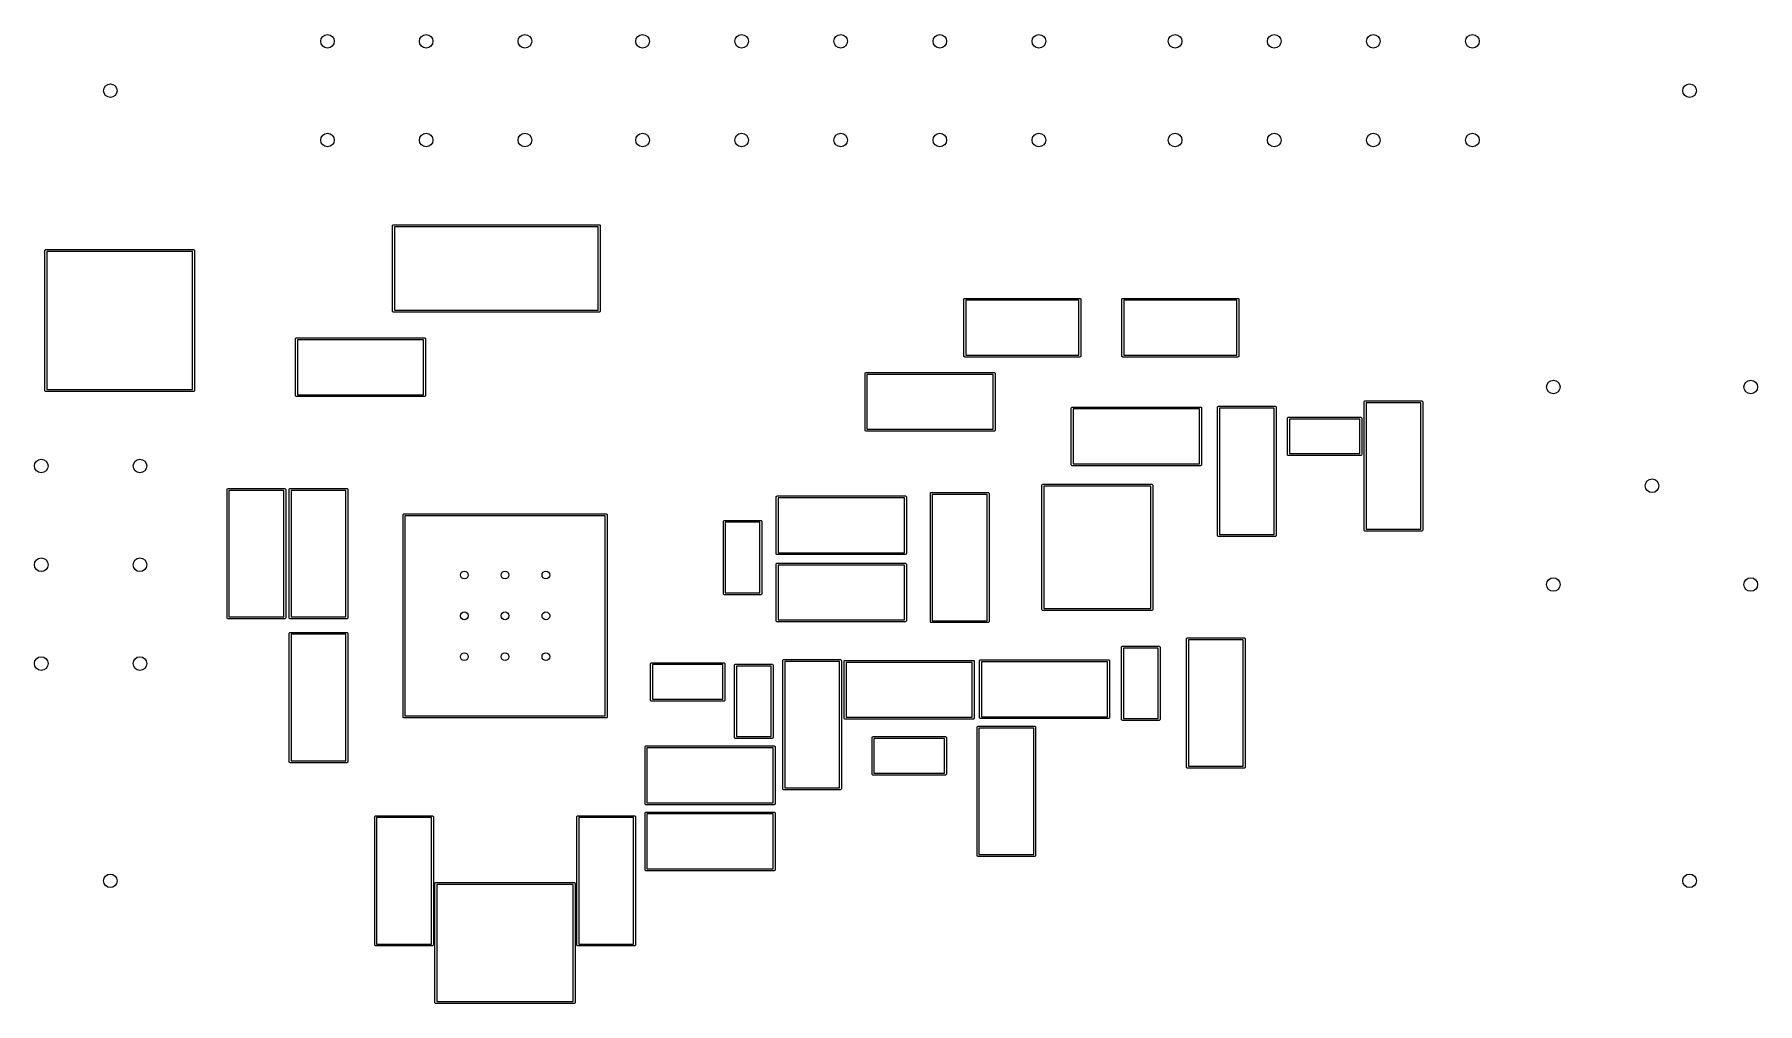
# Model space of a CAD drawing. Extents: x 5.42 to 7.17, y -5.02 to -4.04.
import ezdxf

# ---------------------------------------------------------------- set-up
doc = ezdxf.new("R2010")
doc.units = 0
doc.header["$MEASUREMENT"] = 0
doc.layers.add('BLACK', color=7, linetype='CONTINUOUS')

msp = doc.modelspace()

# ---------------------------------------------------------------- linework, layer by layer
at = {"layer": 'BLACK', "linetype": 'CONTINUOUS'}
for p, q in [((5.7858, -4.2367), (5.7859, -4.2363)), ((5.7858, -4.3233), (5.7858, -4.2367)), ((5.7859, -4.2363), (5.7864, -4.2358)), ((5.7864, -4.2358), (5.7868, -4.2357)), ((5.7868, -4.2357), (5.9954, -4.2357)), ((5.7878, -4.2377), (5.7878, -4.3223)), ((5.9944, -4.2377), (5.7878, -4.2377)), ((5.9944, -4.3223), (5.9944, -4.2377)), ((5.9954, -4.2357), (5.9958, -4.2358)), ((5.9958, -4.2358), (5.9963, -4.2363)), ((5.9963, -4.2363), (5.9964, -4.2367)), ((5.9964, -4.2367), (5.9964, -4.3233)), ((5.4336, -4.2619), (5.4337, -4.2615)), ((5.4336, -4.4036), (5.4336, -4.2619)), ((5.4337, -4.2615), (5.4342, -4.261)), ((5.4342, -4.261), (5.4346, -4.2609)), ((5.4346, -4.2609), (5.5842, -4.2609)), ((5.4356, -4.2629), (5.4356, -4.4026)), ((5.5832, -4.2629), (5.4356, -4.2629)), ((5.5832, -4.4026), (5.5832, -4.2629)), ((5.5842, -4.2609), (5.5845, -4.261)), ((5.5845, -4.261), (5.5851, -4.2615)), ((5.5851, -4.2615), (5.5852, -4.2619)), ((5.5852, -4.2619), (5.5852, -4.4036)), ((6.3647, -4.3113), (6.3648, -4.3109)), ((6.3647, -4.3687), (6.3647, -4.3113)), ((6.3648, -4.3109), (6.3654, -4.3104)), ((6.3654, -4.3104), (6.3657, -4.3103)), ((6.3657, -4.3103), (6.4823, -4.3103)), ((6.4823, -4.3103), (6.4826, -4.3104)), ((6.4826, -4.3104), (6.4832, -4.3109)), ((6.4832, -4.3109), (6.4832, -4.3113)), ((6.4832, -4.3113), (6.4832, -4.3687)), ((6.5247, -4.3113), (6.5248, -4.3109)), ((6.5247, -4.3687), (6.5247, -4.3113)), ((6.5248, -4.3109), (6.5254, -4.3104)), ((6.5254, -4.3104), (6.5257, -4.3103)), ((6.5257, -4.3103), (6.6423, -4.3103)), ((6.6423, -4.3103), (6.6426, -4.3104)), ((6.6426, -4.3104), (6.6432, -4.3109)), ((6.6432, -4.3109), (6.6432, -4.3113)), ((6.6432, -4.3113), (6.6432, -4.3687)), ((5.7859, -4.3237), (5.7858, -4.3233)), ((5.7864, -4.3242), (5.7859, -4.3237)), ((5.7868, -4.3243), (5.7864, -4.3242)), ((5.9954, -4.3243), (5.7868, -4.3243)), ((5.7878, -4.3223), (5.9944, -4.3223)), ((5.9958, -4.3242), (5.9954, -4.3243)), ((5.9963, -4.3237), (5.9958, -4.3242)), ((5.9964, -4.3233), (5.9963, -4.3237)), ((6.3667, -4.3122), (6.3667, -4.3678)), ((6.4813, -4.3122), (6.3667, -4.3122)), ((6.4813, -4.3678), (6.4813, -4.3122)), ((6.5267, -4.3122), (6.5267, -4.3678)), ((6.6413, -4.3122), (6.5267, -4.3122)), ((6.6413, -4.3678), (6.6413, -4.3122)), ((5.6875, -4.3513), (5.6876, -4.3509)), ((5.6875, -4.4087), (5.6875, -4.3513)), ((5.6876, -4.3509), (5.6881, -4.3504)), ((5.6881, -4.3504), (5.6885, -4.3503)), ((5.6885, -4.3503), (5.8184, -4.3503)), ((5.6895, -4.3522), (5.6895, -4.4078)), ((5.8174, -4.3522), (5.6895, -4.3522)), ((5.8174, -4.4078), (5.8174, -4.3522)), ((5.8184, -4.3503), (5.8188, -4.3504)), ((5.8188, -4.3504), (5.8193, -4.3509)), ((5.8193, -4.3509), (5.8194, -4.3513)), ((5.8194, -4.3513), (5.8194, -4.4087)), ((6.3648, -4.3691), (6.3647, -4.3687)), ((6.3654, -4.3696), (6.3648, -4.3691)), ((6.3657, -4.3697), (6.3654, -4.3696)), ((6.4823, -4.3697), (6.3657, -4.3697)), ((6.3667, -4.3678), (6.4813, -4.3678)), ((6.4826, -4.3696), (6.4823, -4.3697)), ((6.4832, -4.3691), (6.4826, -4.3696)), ((6.4832, -4.3687), (6.4832, -4.3691)), ((6.5248, -4.3691), (6.5247, -4.3687)), ((6.5254, -4.3696), (6.5248, -4.3691)), ((6.5257, -4.3697), (6.5254, -4.3696)), ((6.6423, -4.3697), (6.5257, -4.3697)), ((6.5267, -4.3678), (6.6413, -4.3678)), ((6.6426, -4.3696), (6.6423, -4.3697)), ((6.6432, -4.3691), (6.6426, -4.3696)), ((6.6432, -4.3687), (6.6432, -4.3691)), ((6.2646, -4.3863), (6.2647, -4.3859)), ((6.2646, -4.4437), (6.2646, -4.3863)), ((6.2647, -4.3859), (6.2652, -4.3854)), ((6.2652, -4.3854), (6.2656, -4.3853)), ((6.2656, -4.3853), (6.3955, -4.3853)), ((6.2666, -4.3872), (6.2666, -4.4428)), ((6.3945, -4.3872), (6.2666, -4.3872)), ((6.3945, -4.4428), (6.3945, -4.3872)), ((6.3955, -4.3853), (6.3959, -4.3854)), ((6.3959, -4.3854), (6.3964, -4.3859)), ((6.3964, -4.3859), (6.3965, -4.3863)), ((6.3965, -4.3863), (6.3965, -4.4437)), ((5.4337, -4.404), (5.4336, -4.4036)), ((5.4342, -4.4045), (5.4337, -4.404)), ((5.4346, -4.4046), (5.4342, -4.4045)), ((5.5842, -4.4046), (5.4346, -4.4046)), ((5.4356, -4.4026), (5.5832, -4.4026)), ((5.5845, -4.4045), (5.5842, -4.4046)), ((5.5851, -4.404), (5.5845, -4.4045)), ((5.5852, -4.4036), (5.5851, -4.404)), ((5.6876, -4.4091), (5.6875, -4.4087)), ((5.6881, -4.4096), (5.6876, -4.4091)), ((5.6885, -4.4097), (5.6881, -4.4096)), ((5.8184, -4.4097), (5.6885, -4.4097)), ((5.6895, -4.4078), (5.8174, -4.4078)), ((5.8188, -4.4096), (5.8184, -4.4097)), ((5.8193, -4.4091), (5.8188, -4.4096)), ((5.8194, -4.4087), (5.8193, -4.4091)), ((6.7703, -4.415), (6.7704, -4.4147)), ((6.7703, -4.545), (6.7703, -4.415)), ((6.7704, -4.4147), (6.7709, -4.4141)), ((6.7709, -4.4141), (6.7713, -4.4141)), ((6.7713, -4.4141), (6.8287, -4.4141)), ((6.7722, -4.416), (6.7722, -4.544)), ((6.8278, -4.416), (6.7722, -4.416)), ((6.8278, -4.544), (6.8278, -4.416)), ((6.8287, -4.4141), (6.8291, -4.4141)), ((6.8291, -4.4141), (6.8296, -4.4147)), ((6.8296, -4.4147), (6.8297, -4.415)), ((6.8297, -4.415), (6.8297, -4.545)), ((6.4736, -4.4213), (6.4737, -4.4209)), ((6.4736, -4.4787), (6.4736, -4.4213)), ((6.4737, -4.4209), (6.4742, -4.4204)), ((6.4742, -4.4204), (6.4746, -4.4203)), ((6.4746, -4.4203), (6.6045, -4.4203)), ((6.4756, -4.4222), (6.4756, -4.4778)), ((6.6035, -4.4222), (6.4756, -4.4222)), ((6.6035, -4.4778), (6.6035, -4.4222)), ((6.6045, -4.4203), (6.6049, -4.4204)), ((6.6049, -4.4204), (6.6054, -4.4209)), ((6.6054, -4.4209), (6.6055, -4.4213)), ((6.6055, -4.4213), (6.6055, -4.4787)), ((6.6218, -4.4205), (6.6219, -4.4201)), ((6.6218, -4.5504), (6.6218, -4.4205)), ((6.6219, -4.4201), (6.6224, -4.4196)), ((6.6224, -4.4196), (6.6228, -4.4195)), ((6.6228, -4.4195), (6.6803, -4.4195)), ((6.6238, -4.4215), (6.6238, -4.5494)), ((6.6793, -4.4215), (6.6238, -4.4215)), ((6.6793, -4.5494), (6.6793, -4.4215)), ((6.6803, -4.4195), (6.6807, -4.4196)), ((6.6807, -4.4196), (6.6812, -4.4201)), ((6.6812, -4.4201), (6.6813, -4.4205)), ((6.6813, -4.4205), (6.6813, -4.5504)), ((6.6927, -4.4315), (6.6928, -4.4311)), ((6.6927, -4.4685), (6.6927, -4.4315)), ((6.6928, -4.4311), (6.6933, -4.4306)), ((6.6933, -4.4306), (6.6937, -4.4305)), ((6.6937, -4.4305), (6.7669, -4.4305)), ((6.6947, -4.4325), (6.6947, -4.4675)), ((6.7659, -4.4325), (6.6947, -4.4325)), ((6.7659, -4.4675), (6.7659, -4.4325)), ((6.7669, -4.4305), (6.7673, -4.4306)), ((6.7673, -4.4306), (6.7678, -4.4311)), ((6.7678, -4.4311), (6.7679, -4.4315)), ((6.7679, -4.4315), (6.7679, -4.4685)), ((6.2647, -4.4441), (6.2646, -4.4437)), ((6.2652, -4.4446), (6.2647, -4.4441)), ((6.2656, -4.4447), (6.2652, -4.4446)), ((6.3955, -4.4447), (6.2656, -4.4447)), ((6.2666, -4.4428), (6.3945, -4.4428)), ((6.3959, -4.4446), (6.3955, -4.4447)), ((6.3964, -4.4441), (6.3959, -4.4446)), ((6.3965, -4.4437), (6.3964, -4.4441)), ((6.6928, -4.4689), (6.6927, -4.4685)), ((6.6933, -4.4694), (6.6928, -4.4689)), ((6.6947, -4.4675), (6.7659, -4.4675)), ((6.7678, -4.4689), (6.7673, -4.4694)), ((6.7679, -4.4685), (6.7678, -4.4689)), ((6.4737, -4.4791), (6.4736, -4.4787)), ((6.4742, -4.4796), (6.4737, -4.4791)), ((6.4746, -4.4797), (6.4742, -4.4796)), ((6.6045, -4.4797), (6.4746, -4.4797)), ((6.4756, -4.4778), (6.6035, -4.4778)), ((6.6049, -4.4796), (6.6045, -4.4797)), ((6.6054, -4.4791), (6.6049, -4.4796)), ((6.6055, -4.4787), (6.6054, -4.4791)), ((6.6937, -4.4695), (6.6933, -4.4694)), ((6.7669, -4.4695), (6.6937, -4.4695)), ((6.7673, -4.4694), (6.7669, -4.4695)), ((5.6182, -4.5038), (5.6183, -4.5034)), ((5.6182, -4.6337), (5.6182, -4.5038)), ((5.6183, -4.5034), (5.6188, -4.5029)), ((5.6188, -4.5029), (5.6192, -4.5028)), ((5.6192, -4.5028), (5.6767, -4.5028)), ((5.6767, -4.5028), (5.6771, -4.5029)), ((5.6771, -4.5029), (5.6776, -4.5034)), ((5.6776, -4.5034), (5.6777, -4.5038)), ((5.6777, -4.5038), (5.6777, -4.6337)), ((5.6812, -4.5038), (5.6813, -4.5034)), ((5.6812, -4.6337), (5.6812, -4.5038)), ((5.6813, -4.5034), (5.6818, -4.5029)), ((5.6818, -4.5029), (5.6822, -4.5028)), ((5.6822, -4.5028), (5.7397, -4.5028)), ((5.7397, -4.5028), (5.7401, -4.5029)), ((5.7401, -4.5029), (5.7406, -4.5034)), ((5.7406, -4.5034), (5.7407, -4.5038)), ((5.7407, -4.5038), (5.7407, -4.6337)), ((6.4439, -4.4994), (6.444, -4.4991)), ((6.4439, -4.6254), (6.4439, -4.4994)), ((6.444, -4.4991), (6.4445, -4.4985)), ((6.4445, -4.4985), (6.4449, -4.4985)), ((6.4449, -4.4985), (6.5551, -4.4985)), ((6.4459, -4.5004), (6.4459, -4.6244)), ((6.5541, -4.5004), (6.4459, -4.5004)), ((6.5541, -4.6244), (6.5541, -4.5004)), ((6.5551, -4.4985), (6.5555, -4.4985)), ((6.5555, -4.4985), (6.556, -4.4991)), ((6.556, -4.4991), (6.5561, -4.4994)), ((6.5561, -4.4994), (6.5561, -4.6254)), ((5.6202, -4.5048), (5.6202, -4.6327)), ((5.6757, -4.5048), (5.6202, -4.5048)), ((5.6757, -4.6327), (5.6757, -4.5048)), ((5.6832, -4.5048), (5.6832, -4.6327)), ((5.7387, -4.5048), (5.6832, -4.5048)), ((5.7387, -4.6327), (5.7387, -4.5048)), ((6.1746, -4.5113), (6.1747, -4.5109)), ((6.1746, -4.5687), (6.1746, -4.5113)), ((6.1747, -4.5109), (6.1752, -4.5104)), ((6.1752, -4.5104), (6.1756, -4.5103)), ((6.1756, -4.5103), (6.3055, -4.5103)), ((6.1766, -4.5122), (6.1766, -4.5678)), ((6.3045, -4.5122), (6.1766, -4.5122)), ((6.3045, -4.5678), (6.3045, -4.5122)), ((6.3055, -4.5103), (6.3059, -4.5104)), ((6.3059, -4.5104), (6.3064, -4.5109)), ((6.3064, -4.5109), (6.3065, -4.5113)), ((6.3065, -4.5113), (6.3065, -4.5687)), ((6.3308, -4.5077), (6.3309, -4.5073)), ((6.3308, -4.6376), (6.3308, -4.5077)), ((6.3309, -4.5073), (6.3314, -4.5068)), ((6.3314, -4.5068), (6.3318, -4.5067)), ((6.3318, -4.5067), (6.3893, -4.5067)), ((6.3328, -4.5087), (6.3328, -4.6367)), ((6.3883, -4.5087), (6.3328, -4.5087)), ((6.3883, -4.6367), (6.3883, -4.5087)), ((6.3893, -4.5067), (6.3897, -4.5068)), ((6.3897, -4.5068), (6.3902, -4.5073)), ((6.3902, -4.5073), (6.3903, -4.5077)), ((6.3903, -4.5077), (6.3903, -4.6376)), ((5.7966, -4.529), (5.7972, -4.5285)), ((5.7966, -4.5294), (5.7966, -4.529)), ((5.7966, -4.7341), (5.7966, -4.5294)), ((5.7972, -4.5285), (5.7976, -4.5284)), ((5.7976, -4.5284), (6.0023, -4.5284)), ((5.7985, -4.5304), (5.7985, -4.7331)), ((6.0013, -4.5304), (5.7985, -4.5304)), ((6.0013, -4.7331), (6.0013, -4.5304)), ((6.0023, -4.5284), (6.0027, -4.5285)), ((6.0027, -4.5285), (6.0032, -4.529)), ((6.0032, -4.529), (6.0033, -4.5294)), ((6.0033, -4.5294), (6.0033, -4.7341)), ((6.1211, -4.5357), (6.1217, -4.5352)), ((6.1211, -4.5361), (6.1211, -4.5357)), ((6.1211, -4.6093), (6.1211, -4.5361)), ((6.1217, -4.5352), (6.122, -4.5351)), ((6.122, -4.5351), (6.1591, -4.5351)), ((6.123, -4.537), (6.123, -4.6083)), ((6.1581, -4.537), (6.123, -4.537)), ((6.1581, -4.6083), (6.1581, -4.537)), ((6.1591, -4.5351), (6.1594, -4.5352)), ((6.1594, -4.5352), (6.16, -4.5357)), ((6.16, -4.5357), (6.16, -4.5361)), ((6.16, -4.5361), (6.16, -4.6093)), ((6.6219, -4.5508), (6.6218, -4.5504)), ((6.6224, -4.5513), (6.6219, -4.5508)), ((6.6228, -4.5514), (6.6224, -4.5513)), ((6.6803, -4.5514), (6.6228, -4.5514)), ((6.6238, -4.5494), (6.6793, -4.5494)), ((6.6807, -4.5513), (6.6803, -4.5514)), ((6.6812, -4.5508), (6.6807, -4.5513)), ((6.6813, -4.5504), (6.6812, -4.5508)), ((6.7704, -4.5453), (6.7703, -4.545)), ((6.7709, -4.5459), (6.7704, -4.5453)), ((6.7713, -4.5459), (6.7709, -4.5459)), ((6.8287, -4.5459), (6.7713, -4.5459)), ((6.7722, -4.544), (6.8278, -4.544)), ((6.8291, -4.5459), (6.8287, -4.5459)), ((6.8296, -4.5453), (6.8291, -4.5459)), ((6.8297, -4.545), (6.8296, -4.5453)), ((6.1747, -4.5691), (6.1746, -4.5687)), ((6.1752, -4.5696), (6.1747, -4.5691)), ((6.1756, -4.5697), (6.1752, -4.5696)), ((6.3055, -4.5697), (6.1756, -4.5697)), ((6.1766, -4.5678), (6.3045, -4.5678)), ((6.3059, -4.5696), (6.3055, -4.5697)), ((6.3064, -4.5691), (6.3059, -4.5696)), ((6.3065, -4.5687), (6.3064, -4.5691)), ((6.1746, -4.5794), (6.1747, -4.579)), ((6.1746, -4.6369), (6.1746, -4.5794)), ((6.1747, -4.579), (6.1752, -4.5785)), ((6.1752, -4.5785), (6.1756, -4.5784)), ((6.1756, -4.5784), (6.3055, -4.5784)), ((6.1766, -4.5804), (6.1766, -4.6359)), ((6.3045, -4.5804), (6.1766, -4.5804)), ((6.3045, -4.6359), (6.3045, -4.5804)), ((6.3055, -4.5784), (6.3059, -4.5785)), ((6.3059, -4.5785), (6.3064, -4.579)), ((6.3064, -4.579), (6.3065, -4.5794)), ((6.3065, -4.5794), (6.3065, -4.6369)), ((6.123, -4.6083), (6.1581, -4.6083)), ((6.1211, -4.6097), (6.1211, -4.6093)), ((6.1217, -4.6102), (6.1211, -4.6097)), ((6.122, -4.6103), (6.1217, -4.6102)), ((6.1591, -4.6103), (6.122, -4.6103)), ((6.1594, -4.6102), (6.1591, -4.6103)), ((6.16, -4.6097), (6.1594, -4.6102)), ((6.16, -4.6093), (6.16, -4.6097)), ((6.444, -4.6258), (6.4439, -4.6254)), ((6.4445, -4.6263), (6.444, -4.6258)), ((6.4459, -4.6244), (6.5541, -4.6244)), ((6.556, -4.6258), (6.5555, -4.6263)), ((6.5561, -4.6254), (6.556, -4.6258)), ((5.6183, -4.6341), (5.6182, -4.6337)), ((5.6188, -4.6346), (5.6183, -4.6341)), ((5.6192, -4.6347), (5.6188, -4.6346)), ((5.6767, -4.6347), (5.6192, -4.6347)), ((5.6202, -4.6327), (5.6757, -4.6327)), ((5.6771, -4.6346), (5.6767, -4.6347)), ((5.6776, -4.6341), (5.6771, -4.6346)), ((5.6777, -4.6337), (5.6776, -4.6341)), ((5.6813, -4.6341), (5.6812, -4.6337)), ((5.6818, -4.6346), (5.6813, -4.6341)), ((5.6822, -4.6347), (5.6818, -4.6346)), ((5.7397, -4.6347), (5.6822, -4.6347)), ((5.6832, -4.6327), (5.7387, -4.6327)), ((5.7401, -4.6346), (5.7397, -4.6347)), ((5.7406, -4.6341), (5.7401, -4.6346)), ((5.7407, -4.6337), (5.7406, -4.6341)), ((6.1747, -4.6372), (6.1746, -4.6369)), ((6.1752, -4.6378), (6.1747, -4.6372)), ((6.1756, -4.6378), (6.1752, -4.6378)), ((6.3055, -4.6378), (6.1756, -4.6378)), ((6.1766, -4.6359), (6.3045, -4.6359)), ((6.3059, -4.6378), (6.3055, -4.6378)), ((6.3064, -4.6372), (6.3059, -4.6378)), ((6.3065, -4.6369), (6.3064, -4.6372)), ((6.3309, -4.638), (6.3308, -4.6376)), ((6.3314, -4.6385), (6.3309, -4.638)), ((6.3318, -4.6386), (6.3314, -4.6385)), ((6.3893, -4.6386), (6.3318, -4.6386)), ((6.3328, -4.6367), (6.3883, -4.6367)), ((6.3897, -4.6385), (6.3893, -4.6386)), ((6.3902, -4.638), (6.3897, -4.6385)), ((6.3903, -4.6376), (6.3902, -4.638)), ((6.4449, -4.6264), (6.4445, -4.6263)), ((6.5551, -4.6264), (6.4449, -4.6264)), ((6.5555, -4.6263), (6.5551, -4.6264)), ((5.6812, -4.6494), (5.6813, -4.6491)), ((5.6812, -4.7794), (5.6812, -4.6494)), ((5.6813, -4.6491), (5.6818, -4.6485)), ((5.6818, -4.6485), (5.6822, -4.6485)), ((5.6822, -4.6485), (5.7397, -4.6485)), ((5.6832, -4.6504), (5.6832, -4.7784)), ((5.7387, -4.6504), (5.6832, -4.6504)), ((5.7387, -4.7784), (5.7387, -4.6504)), ((5.7397, -4.6485), (5.7401, -4.6485)), ((5.7401, -4.6485), (5.7406, -4.6491)), ((5.7406, -4.6491), (5.7407, -4.6494)), ((5.7407, -4.6494), (5.7407, -4.7794)), ((6.5903, -4.655), (6.5904, -4.6547)), ((6.5903, -4.785), (6.5903, -4.655)), ((6.5904, -4.6547), (6.5909, -4.6541)), ((6.5909, -4.6541), (6.5913, -4.6541)), ((6.5913, -4.6541), (6.6487, -4.6541)), ((6.5922, -4.656), (6.5922, -4.784)), ((6.6478, -4.656), (6.5922, -4.656)), ((6.6478, -4.784), (6.6478, -4.656)), ((6.6487, -4.6541), (6.6491, -4.6541)), ((6.6491, -4.6541), (6.6496, -4.6547)), ((6.6496, -4.6547), (6.6497, -4.655)), ((6.6497, -4.655), (6.6497, -4.785)), ((6.1812, -4.677), (6.1813, -4.6766)), ((6.1812, -4.8069), (6.1812, -4.677)), ((6.1813, -4.6766), (6.1818, -4.6761)), ((6.1818, -4.6761), (6.1822, -4.676)), ((6.1822, -4.676), (6.2397, -4.676)), ((6.1832, -4.678), (6.1832, -4.8059)), ((6.2387, -4.678), (6.1832, -4.678)), ((6.2387, -4.8059), (6.2387, -4.678)), ((6.2397, -4.676), (6.2401, -4.6761)), ((6.2401, -4.6761), (6.2406, -4.6766)), ((6.2406, -4.6766), (6.2407, -4.677)), ((6.2407, -4.677), (6.2407, -4.8069)), ((6.2434, -4.6778), (6.2435, -4.6774)), ((6.2434, -4.7353), (6.2434, -4.6778)), ((6.2435, -4.6774), (6.244, -4.6769)), ((6.244, -4.6769), (6.2444, -4.6768)), ((6.2444, -4.6768), (6.3743, -4.6768)), ((6.3743, -4.6768), (6.3747, -4.6769)), ((6.3747, -4.6769), (6.3752, -4.6774)), ((6.3752, -4.6774), (6.3753, -4.6778)), ((6.3753, -4.6778), (6.3753, -4.7353)), ((6.3805, -4.6773), (6.3806, -4.6769)), ((6.3805, -4.7347), (6.3805, -4.6773)), ((6.3806, -4.6769), (6.3811, -4.6764)), ((6.3811, -4.6764), (6.3815, -4.6763)), ((6.3815, -4.6763), (6.5114, -4.6763)), ((6.3825, -4.6782), (6.3825, -4.7338)), ((6.5104, -4.6782), (6.3825, -4.6782)), ((6.5104, -4.7338), (6.5104, -4.6782)), ((6.5114, -4.6763), (6.5118, -4.6764)), ((6.5118, -4.6764), (6.5123, -4.6769)), ((6.5123, -4.6769), (6.5124, -4.6773)), ((6.5124, -4.6773), (6.5124, -4.7347)), ((6.5245, -4.6634), (6.5246, -4.663)), ((6.5245, -4.7366), (6.5245, -4.6634)), ((6.5246, -4.663), (6.5251, -4.6625)), ((6.5251, -4.6625), (6.5255, -4.6624)), ((6.5255, -4.6624), (6.5625, -4.6624)), ((6.5265, -4.6644), (6.5265, -4.7356)), ((6.5615, -4.6644), (6.5265, -4.6644)), ((6.5615, -4.7356), (6.5615, -4.6644)), ((6.5625, -4.6624), (6.5629, -4.6625)), ((6.5629, -4.6625), (6.5634, -4.663)), ((6.5634, -4.663), (6.5635, -4.6634)), ((6.5635, -4.6634), (6.5635, -4.7366)), ((6.0474, -4.6798), (6.048, -4.6792)), ((6.0474, -4.6802), (6.0474, -4.6798)), ((6.0474, -4.7172), (6.0474, -4.6802)), ((6.048, -4.6792), (6.0483, -4.6792)), ((6.0483, -4.6792), (6.1216, -4.6792)), ((6.0493, -4.6811), (6.0493, -4.7162)), ((6.1206, -4.6811), (6.0493, -4.6811)), ((6.1206, -4.7162), (6.1206, -4.6811)), ((6.1216, -4.6792), (6.122, -4.6792)), ((6.122, -4.6792), (6.1225, -4.6798)), ((6.1225, -4.6798), (6.1226, -4.6802)), ((6.1226, -4.6802), (6.1226, -4.7172)), ((6.1324, -4.6817), (6.1325, -4.6814)), ((6.1324, -4.755), (6.1324, -4.6817)), ((6.1325, -4.6814), (6.133, -4.6808)), ((6.133, -4.6808), (6.1334, -4.6807)), ((6.1334, -4.6807), (6.1704, -4.6807)), ((6.1344, -4.6827), (6.1344, -4.754)), ((6.1694, -4.6827), (6.1344, -4.6827)), ((6.1694, -4.754), (6.1694, -4.6827)), ((6.1704, -4.6807), (6.1708, -4.6808)), ((6.1708, -4.6808), (6.1713, -4.6814)), ((6.1713, -4.6814), (6.1714, -4.6817)), ((6.1714, -4.6817), (6.1714, -4.755)), ((6.2454, -4.6788), (6.2454, -4.7343)), ((6.3733, -4.6788), (6.2454, -4.6788)), ((6.3733, -4.7343), (6.3733, -4.6788)), ((6.0474, -4.7175), (6.0474, -4.7172)), ((6.048, -4.7181), (6.0474, -4.7175)), ((6.0483, -4.7181), (6.048, -4.7181)), ((6.1216, -4.7181), (6.0483, -4.7181)), ((6.0493, -4.7162), (6.1206, -4.7162)), ((6.122, -4.7181), (6.1216, -4.7181)), ((6.1225, -4.7175), (6.122, -4.7181)), ((6.1226, -4.7172), (6.1225, -4.7175)), ((5.7966, -4.7345), (5.7966, -4.7341)), ((5.7972, -4.735), (5.7966, -4.7345)), ((5.7976, -4.7351), (5.7972, -4.735)), ((6.0023, -4.7351), (5.7976, -4.7351)), ((5.7985, -4.7331), (6.0013, -4.7331)), ((6.0027, -4.735), (6.0023, -4.7351)), ((6.0032, -4.7345), (6.0027, -4.735)), ((6.0033, -4.7341), (6.0032, -4.7345)), ((6.2435, -4.7357), (6.2434, -4.7353)), ((6.244, -4.7362), (6.2435, -4.7357)), ((6.2444, -4.7363), (6.244, -4.7362)), ((6.3743, -4.7363), (6.2444, -4.7363)), ((6.2454, -4.7343), (6.3733, -4.7343)), ((6.3747, -4.7362), (6.3743, -4.7363)), ((6.3752, -4.7357), (6.3747, -4.7362)), ((6.3753, -4.7353), (6.3752, -4.7357)), ((6.3781, -4.7441), (6.3787, -4.7436)), ((6.3781, -4.7445), (6.3781, -4.7441)), ((6.3781, -4.8744), (6.3781, -4.7445)), ((6.3787, -4.7436), (6.3791, -4.7435)), ((6.3791, -4.7435), (6.4365, -4.7435)), ((6.38, -4.7455), (6.38, -4.8734)), ((6.4356, -4.7455), (6.38, -4.7455)), ((6.3806, -4.7351), (6.3805, -4.7347)), ((6.3811, -4.7356), (6.3806, -4.7351)), ((6.3815, -4.7357), (6.3811, -4.7356)), ((6.5114, -4.7357), (6.3815, -4.7357)), ((6.3825, -4.7338), (6.5104, -4.7338)), ((6.4356, -4.8734), (6.4356, -4.7455)), ((6.4365, -4.7435), (6.4369, -4.7436)), ((6.4369, -4.7436), (6.4374, -4.7441)), ((6.4374, -4.7441), (6.4375, -4.7445)), ((6.4375, -4.7445), (6.4375, -4.8744)), ((6.5118, -4.7356), (6.5114, -4.7357)), ((6.5123, -4.7351), (6.5118, -4.7356)), ((6.5124, -4.7347), (6.5123, -4.7351)), ((6.5246, -4.737), (6.5245, -4.7366)), ((6.5251, -4.7375), (6.5246, -4.737)), ((6.5255, -4.7376), (6.5251, -4.7375)), ((6.5625, -4.7376), (6.5255, -4.7376)), ((6.5265, -4.7356), (6.5615, -4.7356)), ((6.5629, -4.7375), (6.5625, -4.7376)), ((6.5634, -4.737), (6.5629, -4.7375)), ((6.5635, -4.7366), (6.5634, -4.737)), ((6.0417, -4.764), (6.0423, -4.7635)), ((6.0417, -4.7644), (6.0417, -4.764)), ((6.0417, -4.8219), (6.0417, -4.7644)), ((6.0423, -4.7635), (6.0426, -4.7634)), ((6.0426, -4.7634), (6.1726, -4.7634)), ((6.0436, -4.7654), (6.0436, -4.8209)), ((6.1716, -4.7654), (6.0436, -4.7654)), ((6.1325, -4.7553), (6.1324, -4.755)), ((6.133, -4.7559), (6.1325, -4.7553)), ((6.1334, -4.7559), (6.133, -4.7559)), ((6.1704, -4.7559), (6.1334, -4.7559)), ((6.1344, -4.754), (6.1694, -4.754)), ((6.1708, -4.7559), (6.1704, -4.7559)), ((6.1713, -4.7553), (6.1708, -4.7559)), ((6.1714, -4.755), (6.1713, -4.7553)), ((6.1716, -4.8209), (6.1716, -4.7654)), ((6.1726, -4.7634), (6.1729, -4.7635)), ((6.1729, -4.7635), (6.1735, -4.764)), ((6.1735, -4.764), (6.1735, -4.7644)), ((6.1735, -4.7644), (6.1735, -4.8219)), ((6.2718, -4.7546), (6.2724, -4.7541)), ((6.2718, -4.755), (6.2718, -4.7546)), ((6.2718, -4.792), (6.2718, -4.755)), ((6.2724, -4.7541), (6.2728, -4.754)), ((6.2728, -4.754), (6.346, -4.754)), ((6.2737, -4.7559), (6.2737, -4.791)), ((6.345, -4.7559), (6.2737, -4.7559)), ((6.345, -4.791), (6.345, -4.7559)), ((6.346, -4.754), (6.3464, -4.7541)), ((6.3464, -4.7541), (6.3469, -4.7546)), ((6.3469, -4.7546), (6.347, -4.755)), ((6.347, -4.755), (6.347, -4.792)), ((5.6813, -4.7797), (5.6812, -4.7794)), ((5.6818, -4.7803), (5.6813, -4.7797)), ((5.6822, -4.7804), (5.6818, -4.7803)), ((5.7397, -4.7804), (5.6822, -4.7804)), ((5.6832, -4.7784), (5.7387, -4.7784)), ((5.7401, -4.7803), (5.7397, -4.7804)), ((5.7406, -4.7797), (5.7401, -4.7803)), ((5.7407, -4.7794), (5.7406, -4.7797)), ((6.2718, -4.7923), (6.2718, -4.792)), ((6.2724, -4.7929), (6.2718, -4.7923)), ((6.2728, -4.793), (6.2724, -4.7929)), ((6.346, -4.793), (6.2728, -4.793)), ((6.2737, -4.791), (6.345, -4.791)), ((6.3464, -4.7929), (6.346, -4.793)), ((6.3469, -4.7923), (6.3464, -4.7929)), ((6.347, -4.792), (6.3469, -4.7923)), ((6.5904, -4.7853), (6.5903, -4.785)), ((6.5909, -4.7859), (6.5904, -4.7853)), ((6.5913, -4.7859), (6.5909, -4.7859)), ((6.6487, -4.7859), (6.5913, -4.7859)), ((6.5922, -4.784), (6.6478, -4.784)), ((6.6491, -4.7859), (6.6487, -4.7859)), ((6.6496, -4.7853), (6.6491, -4.7859)), ((6.6497, -4.785), (6.6496, -4.7853)), ((6.1813, -4.8073), (6.1812, -4.8069)), ((6.1818, -4.8078), (6.1813, -4.8073)), ((6.1822, -4.8079), (6.1818, -4.8078)), ((6.2397, -4.8079), (6.1822, -4.8079)), ((6.1832, -4.8059), (6.2387, -4.8059)), ((6.2401, -4.8078), (6.2397, -4.8079)), ((6.2406, -4.8073), (6.2401, -4.8078)), ((6.2407, -4.8069), (6.2406, -4.8073)), ((5.7678, -4.835), (5.7679, -4.8347)), ((5.7678, -4.965), (5.7678, -4.835)), ((5.7679, -4.8347), (5.7684, -4.8341)), ((5.7684, -4.8341), (5.7688, -4.8341)), ((5.7688, -4.8341), (5.8263, -4.8341)), ((5.8263, -4.8341), (5.8267, -4.8341)), ((5.8267, -4.8341), (5.8272, -4.8347)), ((5.8272, -4.8347), (5.8273, -4.835)), ((5.8273, -4.835), (5.8273, -4.965)), ((5.9726, -4.8347), (5.9732, -4.8341)), ((5.9726, -4.835), (5.9726, -4.8347)), ((5.9726, -4.965), (5.9726, -4.835)), ((5.9732, -4.8341), (5.9735, -4.8341)), ((5.9735, -4.8341), (6.031, -4.8341)), ((6.031, -4.8341), (6.0314, -4.8341)), ((6.0314, -4.8341), (6.0319, -4.8347)), ((6.0319, -4.8347), (6.032, -4.835)), ((6.032, -4.835), (6.032, -4.965)), ((6.0417, -4.8223), (6.0417, -4.8219)), ((6.0423, -4.8228), (6.0417, -4.8223)), ((6.0417, -4.831), (6.0423, -4.8304)), ((6.0417, -4.8313), (6.0417, -4.831)), ((6.0417, -4.8888), (6.0417, -4.8313)), ((6.0426, -4.8229), (6.0423, -4.8228)), ((6.0423, -4.8304), (6.0426, -4.8304)), ((6.1726, -4.8229), (6.0426, -4.8229)), ((6.0426, -4.8304), (6.1726, -4.8304)), ((6.0436, -4.8209), (6.1716, -4.8209)), ((6.0436, -4.8323), (6.0436, -4.8878)), ((6.1716, -4.8323), (6.0436, -4.8323)), ((6.1716, -4.8878), (6.1716, -4.8323)), ((6.1729, -4.8228), (6.1726, -4.8229)), ((6.1726, -4.8304), (6.1729, -4.8304)), ((6.1735, -4.8223), (6.1729, -4.8228)), ((6.1729, -4.8304), (6.1735, -4.831)), ((6.1735, -4.8219), (6.1735, -4.8223)), ((6.1735, -4.831), (6.1735, -4.8313)), ((6.1735, -4.8313), (6.1735, -4.8888)), ((5.7698, -4.836), (5.7698, -4.964)), ((5.8253, -4.836), (5.7698, -4.836)), ((5.8253, -4.964), (5.8253, -4.836)), ((5.9745, -4.836), (5.9745, -4.964)), ((6.03, -4.836), (5.9745, -4.836)), ((6.03, -4.964), (6.03, -4.836)), ((6.0436, -4.8878), (6.1716, -4.8878)), ((6.3781, -4.8748), (6.3781, -4.8744)), ((6.3787, -4.8753), (6.3781, -4.8748)), ((6.3791, -4.8754), (6.3787, -4.8753)), ((6.4365, -4.8754), (6.3791, -4.8754)), ((6.38, -4.8734), (6.4356, -4.8734)), ((6.4369, -4.8753), (6.4365, -4.8754)), ((6.4374, -4.8748), (6.4369, -4.8753)), ((6.4375, -4.8744), (6.4374, -4.8748)), ((5.8289, -4.9024), (5.8295, -4.9018)), ((5.8289, -4.9028), (5.8289, -4.9024)), ((5.8289, -5.0232), (5.8289, -4.9028)), ((5.8295, -4.9018), (5.8298, -4.9018)), ((5.8298, -4.9018), (5.97, -4.9018)), ((5.8308, -4.9037), (5.8308, -5.0222)), ((5.969, -4.9037), (5.8308, -4.9037)), ((5.969, -5.0222), (5.969, -4.9037)), ((5.97, -4.9018), (5.9704, -4.9018)), ((5.9704, -4.9018), (5.9709, -4.9024)), ((5.9709, -4.9024), (5.971, -4.9028)), ((5.971, -4.9028), (5.971, -5.0232)), ((6.0417, -4.8892), (6.0417, -4.8888)), ((6.0423, -4.8897), (6.0417, -4.8892)), ((6.0426, -4.8898), (6.0423, -4.8897)), ((6.1726, -4.8898), (6.0426, -4.8898)), ((6.1729, -4.8897), (6.1726, -4.8898)), ((6.1735, -4.8892), (6.1729, -4.8897)), ((6.1735, -4.8888), (6.1735, -4.8892)), ((5.7679, -4.9653), (5.7678, -4.965)), ((5.7684, -4.9659), (5.7679, -4.9653)), ((5.7688, -4.9659), (5.7684, -4.9659)), ((5.8263, -4.9659), (5.7688, -4.9659)), ((5.7698, -4.964), (5.8253, -4.964)), ((5.8267, -4.9659), (5.8263, -4.9659)), ((5.8272, -4.9653), (5.8267, -4.9659)), ((5.8273, -4.965), (5.8272, -4.9653)), ((5.9726, -4.9653), (5.9726, -4.965)), ((5.9732, -4.9659), (5.9726, -4.9653)), ((5.9735, -4.9659), (5.9732, -4.9659)), ((6.031, -4.9659), (5.9735, -4.9659)), ((5.9745, -4.964), (6.03, -4.964)), ((6.0314, -4.9659), (6.031, -4.9659)), ((6.0319, -4.9653), (6.0314, -4.9659)), ((6.032, -4.965), (6.0319, -4.9653)), ((5.8289, -5.0236), (5.8289, -5.0232)), ((5.8295, -5.0241), (5.8289, -5.0236)), ((5.8298, -5.0242), (5.8295, -5.0241)), ((5.97, -5.0242), (5.8298, -5.0242)), ((5.8308, -5.0222), (5.969, -5.0222)), ((5.9704, -5.0241), (5.97, -5.0242)), ((5.9709, -5.0236), (5.9704, -5.0241)), ((5.971, -5.0232), (5.9709, -5.0236))]:
    msp.add_line(p, q, dxfattribs=at)
at = {"layer": 'BLACK'}
for centre, radius in [((5.72, -4.05), 0.00689), ((5.82, -4.05), 0.00689), ((5.92, -4.05), 0.00689), ((6.0392, -4.05), 0.00689), ((6.1396, -4.05), 0.00689), ((6.24, -4.05), 0.00689), ((6.3404, -4.05), 0.00689), ((6.4408, -4.05), 0.00689), ((6.5788, -4.05), 0.00689), ((6.6792, -4.05), 0.00689), ((6.7796, -4.05), 0.00689), ((6.88, -4.05), 0.00689), ((5.5, -4.1), 0.00689), ((7.1, -4.1), 0.00689), ((5.72, -4.15), 0.00689), ((5.82, -4.15), 0.00689), ((5.92, -4.15), 0.00689), ((6.0392, -4.15), 0.00689), ((6.1396, -4.15), 0.00689), ((6.24, -4.15), 0.00689), ((6.3404, -4.15), 0.00689), ((6.4408, -4.15), 0.00689), ((6.5788, -4.15), 0.00689), ((6.6792, -4.15), 0.00689), ((6.7796, -4.15), 0.00689), ((6.88, -4.15), 0.00689), ((6.962, -4.4), 0.00689), ((7.162, -4.4), 0.00689), ((5.43, -4.48), 0.00689), ((5.53, -4.48), 0.00689), ((7.062, -4.5), 0.00689), ((5.43, -4.58), 0.00689), ((5.53, -4.58), 0.00689), ((5.8586, -4.5904), 0.00394), ((5.8999, -4.5904), 0.00394), ((5.9413, -4.5904), 0.00394), ((6.962, -4.6), 0.00689), ((7.162, -4.6), 0.00689), ((5.8586, -4.6317), 0.00394), ((5.8999, -4.6317), 0.00394), ((5.9413, -4.6317), 0.00394), ((5.43, -4.68), 0.00689), ((5.53, -4.68), 0.00689), ((5.8586, -4.6731), 0.00394), ((5.8999, -4.6731), 0.00394), ((5.9413, -4.6731), 0.00394), ((5.5, -4.9), 0.00689), ((7.1, -4.9), 0.00689)]:
    msp.add_circle(centre, radius, dxfattribs=at)

doc.saveas('drawing.dxf')
